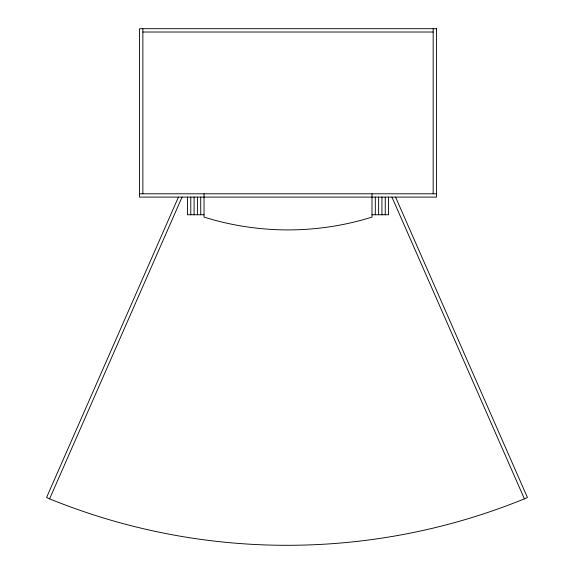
<?xml version="1.0" encoding="UTF-8"?>
<svg xmlns="http://www.w3.org/2000/svg" width="574" height="574" viewBox="0 0 574 574"><rect width="100%" height="100%" fill="white"/><g stroke="black" fill="none" stroke-linecap="round" stroke-linejoin="round"><path stroke-width="0.86" d="M178.435 197.104L46.559 497.522L49.594 498.856A629.965 629.965 0 0 0 524.406 498.856L527.441 497.522L395.565 197.104M49.594 498.856L182.058 197.104M142.869 32.015L433.162 32.015M139.554 193.79L436.477 193.79M204.035 214.762L187.468 214.762L187.468 197.104M371.995 214.762L388.562 214.762L388.562 197.104M391.942 197.104L524.406 498.856M433.162 28.7L433.162 193.79M385.247 197.104L385.247 214.762M381.932 197.104L381.932 214.762M378.625 197.104L378.625 214.762M375.31 197.104L375.31 214.762M371.995 193.79L371.995 217.101A281.87 281.87 0 0 1 204.035 217.101L204.035 193.79M200.721 197.104L200.721 214.762M197.406 197.104L197.406 214.762M194.091 197.104L194.091 214.762M190.776 197.104L190.776 214.762M142.869 28.7L142.869 193.79M436.477 28.7L139.554 28.7L139.554 197.104L436.477 197.104L436.477 28.7"/></g></svg>
